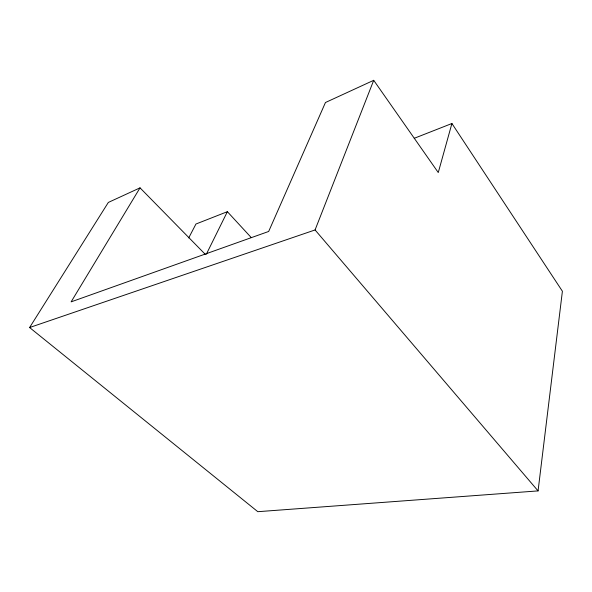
<?xml version="1.0" encoding="UTF-8"?>
<svg xmlns="http://www.w3.org/2000/svg" width="592" height="592" viewBox="0 0 592 592"><rect width="100%" height="100%" fill="white"/><g stroke="black" fill="none" stroke-linecap="round" stroke-linejoin="round"><path stroke-width="0.89" d="M205.298 254.368L140.03 187.849L108.336 202.434L29.6 327.539L257.809 511.688L538.069 490.901L562.4 291.249L451.918 123.506L414.252 138.291M451.918 123.506L438.265 172.546L373.715 80.312L325.452 102.52L268.672 231.465L71.121 301.861L140.03 187.849M29.6 327.539L315.07 229.948L373.715 80.312M206.349 254.212L227.372 211.684L251.141 237.466M188.722 237.888L195.952 224.02L227.372 211.684M315.07 229.948L538.069 490.901"/></g></svg>
